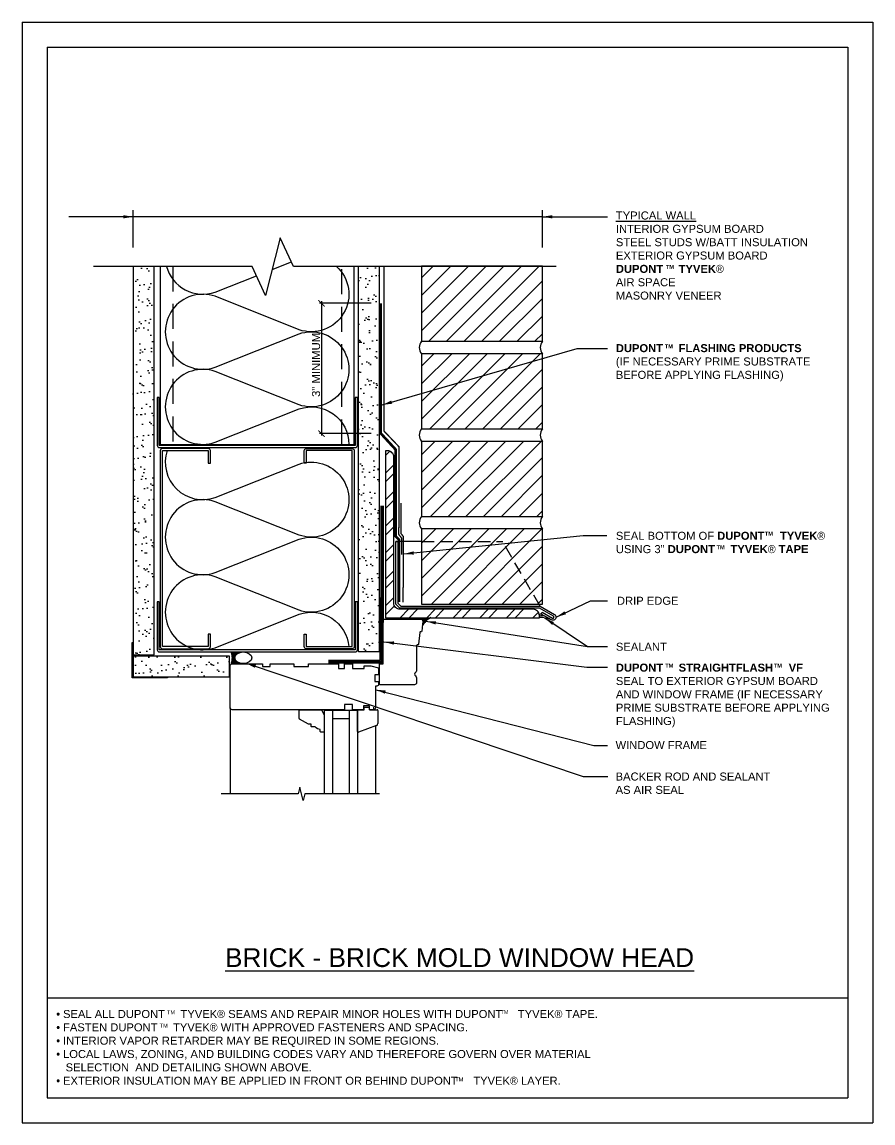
# Model space of a CAD drawing. Extents: x -129 to 26, y 0 to 100.
# Drawn here: x 0 to 25.5, y 0 to 33 of the extents above; entities that cross this region are included whole.
import ezdxf

# ---------------------------------------------------------------- set-up
doc = ezdxf.new("R2010")
doc.units = 0
doc.header["$LTSCALE"] = 1.5
doc.header["$MEASUREMENT"] = 0
for name, pattern in [('CENTER', [2, 1.25, -0.25, 0.25, -0.25]), ('DASHED', [0.75, 0.5, -0.25]), ('HIDDEN', [0.375, 0.25, -0.125])]:
    doc.linetypes.add(name, pattern=pattern)
doc.layers.get('0').update_dxf_attribs({"linetype": 'CONTINUOUS'})
doc.layers.get('DEFPOINTS').update_dxf_attribs({"linetype": 'CONTINUOUS'})
for name, color, linetype in [('8X11-TTB$0$B', 7, 'CONTINUOUS'), ('A-ANNO-TXT0', 252, 'CONTINUOUS'), ('A-BACKER_ROD', 252, 'CONTINUOUS'), ('A-GYP_BOARD', 252, 'CONTINUOUS'), ('A-METAL_STUD', 252, 'CONTINUOUS'), ('A-SEALANT', 252, 'CONTINUOUS'), ('BRICK', 13, 'CONTINUOUS'), ('CLADDING', 252, 'CONTINUOUS'), ('DUPONT_FLASHING', 251, 'CENTER'), ('FLASHING', 124, 'CONTINUOUS'), ('HATCH', 252, 'CONTINUOUS'), ('INSULATION', 40, 'CONTINUOUS'), ('ROOFING', 7, 'CONTINUOUS'), ('STRUCTURE', 252, 'CONTINUOUS'), ('TEXT', 7, 'CONTINUOUS'), ('TYVEK', 160, 'DASHED'), ('VF', 7, 'CONTINUOUS')]:
    doc.layers.add(name, color=color, linetype=linetype)
doc.styles.add('DETAILS', font='sanss___.ttf', dxfattribs={"height": 1})
doc.dimstyles.new('TYVEKDETAILS', dxfattribs={"dimscale": 6, "dimtxt": 1.5, "dimasz": 0.1, "dimexe": 0.75, "dimexo": 0.75, "dimgap": 0.75, "dimtad": 0, "dimtih": 1, "dimtoh": 1, "dimdec": 4, "dimzin": 0, "dimtxsty": 'DETAILS', "dimcen": 0.0625, "dimazin": 3, "dimtfac": 1, "dimtdec": 4, "dimtofl": 0, "dimtmove": 0, "dimatfit": 3, "dimtolj": 1, "dimtzin": 0})

# ---------------------------------------------------------------- blocks, each defined once
blk = doc.blocks.new('_ARCHTICK')
at = {"color": 0, "linetype": 'BYBLOCK', "const_width": 0.15}
blk.add_lwpolyline([(-0.5, -0.5), (0.5, 0.5)], dxfattribs=at)

msp = doc.modelspace()

# ---------------------------------------------------------------- hatches: boundary and pattern name
at = {"layer": 'BRICK', "linetype": 'CONTINUOUS'}
h = msp.add_hatch(dxfattribs=at)
h.set_pattern_fill('ANSI31,_O', color=256, scale=3)
h.set_pattern_definition([(45, (0.95685, 2.12135), (-0.265165, 0.265165), [])])
h.paths.add_polyline_path([(11.972, 25.68), (11.972, 23.43), (15.597, 23.43), (15.597, 25.68)])
h.paths.add_polyline_path([(15.597, 20.805), (15.597, 23.055), (11.972, 23.055), (11.972, 20.805)])
h.paths.add_polyline_path([(15.597, 18.18), (15.597, 20.43), (11.972, 20.43), (11.972, 18.18)])
h.paths.add_polyline_path([(15.597, 17.805), (11.972, 17.805), (11.972, 17.43), (14.48, 17.43), (15.515, 15.555), (15.597, 15.555)])
h.paths.add_polyline_path([(15.515, 15.555), (14.48, 17.43), (11.972, 17.43), (11.972, 15.555)], flags=17)
at = {"layer": 'HATCH'}
h = msp.add_hatch(dxfattribs=at)
h.set_pattern_fill('AR-SAND,_O', color=256, scale=0.25)
h.set_pattern_definition([(37.5, (0.95685, 2.12135), (-0.0157483, 0.481706), [0, -0.38, 0, -0.425, 0, -0.40625]), (7.5, (0.95685, 2.12135), (0.442444, 0.705537), [0, -0.205, 0, -0.3425, 0, -0.13125]), (327.5, (0.64935, 2.12135), (0.7785355, 0.001415), [0, -0.125, 0, -0.45, 0, -0.5875]), (317.5, (0.64935, 2.12135), (0.751532, 0.219419), [0, -0.0625, 0, -0.295, 0, -0.3375])])
h.paths.add_polyline_path([(3.956, 25.676), (3.331, 25.676), (3.331, 14.028), (3.956, 14.028)])
h.paths.add_polyline_path([(10.081, 14.121), (10.706, 14.121), (10.706, 25.676), (10.081, 25.676)])
h = msp.add_hatch(dxfattribs=at)
h.set_pattern_fill('AR-SAND,_O', color=256, scale=0.25)
h.set_pattern_definition([(37.5, (0.83106, 2.12135), (-0.015748, 0.481706), [0, -0.38, 0, -0.425, 0, -0.40625]), (7.5, (0.83106, 2.12135), (0.442444, 0.705537), [0, -0.205, 0, -0.3425, 0, -0.13125]), (327.5, (0.52356, 2.12135), (0.778535, 0.001415), [0, -0.125, 0, -0.45, 0, -0.5875]), (317.5, (0.52356, 2.12135), (0.75153, 0.21942), [0, -0.0625, 0, -0.295, 0, -0.3375])])
h.paths.add_polyline_path([(6.218, 13.996), (3.206, 13.996), (3.206, 13.371), (4.237, 13.371), (6.218, 13.371)])
h = msp.add_hatch(color=7, dxfattribs=at)
h.dxf.hatch_style = 1
edge = h.paths.add_edge_path()
edge.add_line((6.245, 14.117), (6.584, 14.117))
edge.add_ellipse((6.584, 13.944), major_axis=(-0.201, 0), ratio=0.862659, start_angle=-90, end_angle=90)
edge.add_line((6.584, 13.771), (6.247, 13.771))
edge.add_arc((5.804, 13.941), 0.475, 338.9882, 381.6991)
at = {"layer": 'ROOFING', "linetype": 'CONTINUOUS'}
msp.add_hatch(color=7, dxfattribs=at).paths.add_polyline_path([(12.25, 15.146), (11.949, 15.146), (11.949, 15.103, -0.442617), (12.007, 15.038), (11.993, 14.888, -0.155261)])
at = {"layer": 'STRUCTURE'}
h = msp.add_hatch(dxfattribs=at)
h.set_pattern_fill('ANSI32', color=256, scale=1.5, style=0)
h.set_pattern_definition([(45, (39.00486, 2.24775), (-0.397748, 0.397748), []), (45, (39.27, 2.24775), (-0.397748, 0.397748), [])])
h.paths.add_polyline_path([(15.504, 15.146), (15.504, 15.209, 0.414214), (15.316, 15.396), (11.972, 15.396), (11.329, 15.396, -0.414214), (11.142, 15.584), (11.142, 19.959, 0.414214), (10.954, 20.146), (10.892, 20.146), (10.892, 15.146), (11.972, 15.146)])

# ---------------------------------------------------------------- linework, layer by layer
at = {"layer": '8X11-TTB$0$B', "color": 7}
for p, q in [((0.75, 32.25), (0.75, 0.75)), ((0.75, 32.25), (24.75, 32.25)), ((24.75, 32.25), (24.75, 0.75)), ((0.75, 3.75), (24.75, 3.75)), ((0.75, 0.75), (24.75, 0.75))]:
    msp.add_line(p, q, dxfattribs=at)
at = {"layer": 'A-ANNO-TXT0', "linetype": 'CONTINUOUS'}
for p, q in [((6.237, 12.445, 0), (6.237, 9.87, 0)), ((9.056, 12.366, 0), (9.056, 9.87, 0)), ((10.056, 12.366, 0), (9.056, 12.366, 0)), ((9.306, 12.366, 0), (9.306, 9.87, 0)), ((9.806, 12.366, 0), (9.806, 9.87, 0)), ((10.056, 11.736, 0), (10.056, 12.386, 0)), ((10.056, 12.386, 0), (10.253, 12.386, 0)), ((10.056, 12.366, 0), (10.056, 9.87, 0)), ((10.253, 12.386, 0), (10.253, 12.465, 0)), ((10.253, 12.465, 0), (10.41, 12.465, 0)), ((10.41, 12.386, 0), (10.647, 12.386, 0)), ((10.536, 12.465, 0), (10.536, 12.386, 0)), ((10.666, 12.367, 0), (10.666, 11.971, 0)), ((9.806, 12.116, 0), (9.306, 12.116, 0)), ((10.627, 11.916, 0), (10.083, 11.717, 0)), ((10.588, 11.901, 0), (10.588, 9.87, 0))]:
    msp.add_line(p, q, dxfattribs=at)
at = {"layer": 'A-ANNO-TXT0', "linetype": 'CONTINUOUS', "elevation": 0}
for points in [[(11.949, 15.103, -0.442617), (12.007, 15.038), (11.979, 14.738, -0.36397), (11.96, 14.72), (11.934, 14.718, 0.36397), (11.916, 14.7), (11.882, 14.352, -0.36397), (11.864, 14.334), (11.839, 14.332, 0.391392), (11.821, 14.312), (11.821, 13.552, -0.267949), (11.791, 13.501, 0.57735), (11.791, 13.398, -0.267949), (11.821, 13.347), (11.821, 13.193, -0.414214), (11.762, 13.134), (10.708, 13.134), (10.708, 13.764), (10.826, 13.764), (10.826, 15.103)], [(9.485, 13.627), (9.662, 13.627), (9.662, 13.764), (9.899, 13.764), (9.899, 13.627), (10.253, 13.627), (10.253, 13.705), (10.45, 13.705), (10.686, 13.646), (10.686, 13.43), (10.568, 13.43), (10.568, 13.233), (10.686, 13.233), (10.686, 13.154, -0.39391), (10.631, 13.095), (10.588, 13.095), (10.588, 12.445, -0.414214), (10.529, 12.386), (10.41, 12.386), (10.41, 12.504), (10.233, 12.504), (10.233, 12.386), (9.899, 12.386), (9.899, 12.544), (9.662, 12.544), (9.662, 12.386), (6.296, 12.386, -0.414214), (6.237, 12.445), (6.237, 13.705, -0.414214), (6.296, 13.764), (7.202, 13.764), (7.202, 13.686), (7.438, 13.686), (7.438, 13.764), (8.147, 13.764), (8.147, 13.686), (8.58, 13.686), (8.58, 13.764), (9.485, 13.764)], [(8.958, 11.717, -0.414214), (8.938, 11.737), (8.938, 11.796, -0.236068), (8.781, 11.875), (8.682, 11.875, -0.414214), (8.662, 11.894), (8.662, 11.953), (8.584, 11.953), (8.318, 12.107, -0.267949), (8.308, 12.124), (8.308, 12.367, -0.414214), (8.328, 12.386), (8.977, 12.386), (9.056, 12.229), (9.056, 11.737, -0.414214), (9.036, 11.717)]]:
    msp.add_lwpolyline(points, format="xyb", close=True, dxfattribs=at)
msp.add_lwpolyline([(10.711, 9.87), (8.478, 9.87), (8.428, 9.67), (8.328, 10.07), (8.278, 9.87), (5.966, 9.87)], dxfattribs=at)
at = {"layer": 'A-ANNO-TXT0', "linetype": 'CONTINUOUS'}
for centre, radius, start, end in [((10.647, 12.367, 0), 0.0197, 0, 90), ((10.607, 11.971, 0), 0.0591, 290, 0), ((10.076, 11.736, 0), 0.0197, 180, 290)]:
    msp.add_arc(centre, radius, start, end, dxfattribs=at)
at = {"layer": 'A-BACKER_ROD'}
msp.add_ellipse((6.631, 13.944, 0), major_axis=(0.254, 0), ratio=0.681632, dxfattribs=at)
at = {"layer": 'A-GYP_BOARD'}
for points in [[(3.331, 25.676), (3.331, 14.028), (3.956, 14.028), (3.956, 25.676)], [(10.706, 25.676), (10.706, 14.121), (10.081, 14.121), (10.081, 25.676)]]:
    msp.add_lwpolyline(points, dxfattribs=at)
for points in [[(3.331, 14.403), (3.331, 13.371), (4.363, 13.371), (4.363, 13.34), (3.3, 13.34), (3.3, 14.403)], [(3.331, 13.996), (3.331, 13.371), (6.218, 13.371), (6.218, 13.996)]]:
    msp.add_lwpolyline(points, close=True, dxfattribs=at)
at = {"layer": 'A-METAL_STUD'}
msp.add_lwpolyline([(4.144, 25.676), (4.144, 20.34), (9.956, 20.34), (9.956, 25.676)], dxfattribs=at)
at = {"layer": 'A-METAL_STUD', "linetype": 'DASHED'}
msp.add_lwpolyline([(4.519, 25.676), (4.519, 20.34), (9.581, 20.34), (9.581, 25.676)], dxfattribs=at)
at = {"layer": 'A-METAL_STUD'}
for points in [[(9.988, 21.746), (9.988, 20.309), (4.113, 20.309), (4.113, 21.746), (4.05, 21.746), (4.05, 20.309, 0.414214), (4.113, 20.246), (9.988, 20.246, 0.414214), (10.05, 20.309), (10.05, 21.746)], [(5.581, 19.778), (5.644, 19.778), (5.644, 20.153, 0.414214), (5.581, 20.215), (4.206, 20.215, 0.414214), (4.144, 20.153), (4.144, 14.278, 0.414214), (4.206, 14.215), (5.581, 14.215, 0.414214), (5.644, 14.278), (5.644, 14.653), (5.581, 14.653), (5.581, 14.278), (4.206, 14.278), (4.206, 20.153), (5.581, 20.153)], [(8.519, 19.778), (8.456, 19.778), (8.456, 20.153, -0.414214), (8.519, 20.215), (9.894, 20.215, -0.414214), (9.956, 20.153), (9.956, 14.278, -0.414214), (9.894, 14.215), (8.519, 14.215, -0.414214), (8.456, 14.278), (8.456, 14.653), (8.519, 14.653), (8.519, 14.278), (9.894, 14.278), (9.894, 20.153), (8.519, 20.153)], [(9.988, 15.621), (9.988, 14.184), (4.113, 14.184), (4.113, 15.621), (4.05, 15.621), (4.05, 14.184, 0.414214), (4.113, 14.121), (9.988, 14.121, 0.414214), (10.05, 14.184), (10.05, 15.621)]]:
    msp.add_lwpolyline(points, format="xyb", close=True, dxfattribs=at)
at = {"layer": 'A-SEALANT'}
for centre, radius, start, end in [((15.553, 15.131, 0), 0.125, 86.916, 114.6706), ((15.58, 14.867, 0), 0.331, 70.6398, 103.3311), ((15.555, 14.416, 0), 0.732, 65.2065, 93.9697)]:
    msp.add_arc(centre, radius, start, end, dxfattribs=at)
at = {"layer": 'BRICK', "linetype": 'CONTINUOUS', "elevation": 0}
for points in [[(11.972, 23.43), (15.597, 23.43), (15.597, 25.68), (11.972, 25.68)], [(11.972, 20.805), (15.597, 20.805), (15.597, 23.055), (11.972, 23.055)], [(11.972, 18.18), (15.597, 18.18), (15.597, 20.43), (11.972, 20.43)], [(11.972, 15.555), (15.597, 15.555), (15.597, 17.805), (11.972, 17.805)]]:
    msp.add_lwpolyline(points, close=True, dxfattribs=at)
at = {"layer": 'BRICK', "linetype": 'CONTINUOUS'}
for centre in [(12.195, 23.243, 0), (15.82, 23.243, 0), (12.195, 20.618, 0), (15.82, 20.618, 0), (12.195, 17.993, 0), (15.82, 17.993, 0)]:
    msp.add_arc(centre, 0.292, 140.0334, 219.9666, dxfattribs=at)
at = {"layer": 'CLADDING', "elevation": 0}
for points in [[(11.972, 15.396), (11.329, 15.396, -0.414214), (11.142, 15.584), (11.142, 19.959, 0.414214), (10.954, 20.146), (10.892, 20.146), (10.892, 15.146), (11.972, 15.146)], [(11.972, 15.146), (15.504, 15.146), (15.504, 15.209, 0.414214), (15.316, 15.396), (11.972, 15.396)]]:
    msp.add_lwpolyline(points, format="xyb", dxfattribs=at)
at = {"layer": 'DEFPOINTS'}
for p, q in [((0, 33), (0, 0)), ((0, 33), (25.5, 33)), ((25.5, 33), (25.5, 0)), ((0, 0), (25.5, 0))]:
    msp.add_line(p, q, dxfattribs=at)
at = {"layer": 'DUPONT_FLASHING', "linetype": 'CONTINUOUS', "const_width": 0.08, "elevation": 0}
msp.add_lwpolyline([(10.751, 24.568), (10.751, 20.67), (11.199, 20.182), (11.199, 17.58), (11.3, 17.479), (11.3, 15.617)], dxfattribs=at)
at = {"layer": 'FLASHING'}
msp.add_line((11.972, 17.43, 0), (11.198, 17.43, 0), dxfattribs=at)
at = {"layer": 'FLASHING', "linetype": 'HIDDEN'}
for p in [(11.972, 17.43, 0), (15.522, 15.493, 0)]:
    msp.add_line(p, (14.404, 17.43, 0), dxfattribs=at)
at = {"layer": 'FLASHING', "elevation": 0}
for points in [[(11.972, 15.43), (11.323, 15.43), (11.198, 15.555), (11.198, 17.43), (11.26, 17.43), (11.26, 15.581), (11.349, 15.493), (11.972, 15.493)], [(11.972, 15.493), (15.522, 15.493)]]:
    msp.add_lwpolyline(points, dxfattribs=at)
msp.add_lwpolyline([(15.522, 15.493), (15.955, 15.243, -1), (15.862, 15.081), (15.559, 15.255), (15.591, 15.309), (15.893, 15.135, 1), (15.924, 15.189), (15.506, 15.43), (11.972, 15.43)], format="xyb", dxfattribs=at)
at = {"layer": 'INSULATION'}
msp.add_lwpolyline([(7.496, 25.583), (8.072, 25.812)], dxfattribs=at)
for points in [[(9.422, 25.676, -0.817604), (8.301, 23.777), (5.787, 24.778, 1.40437), (5.787, 22.652), (8.301, 23.653, -1.40437), (8.301, 21.527), (5.787, 22.528, 1.40437), (5.787, 20.402), (8.301, 21.403, -0.51555), (9.794, 20.34)], [(4.331, 25.676, 0.435847), (5.787, 24.902), (7.022, 25.394)], [(4.347, 20.153, 0.618126), (5.787, 18.746), (8.301, 19.747, -1.40437), (8.301, 17.621), (5.787, 18.622, 1.40437), (5.787, 16.496), (8.301, 17.497, -1.40437), (8.301, 15.371), (5.787, 16.372, 1.40437), (5.787, 14.246), (8.301, 15.247, -0.489426), (9.79, 14.278)]]:
    msp.add_lwpolyline(points, format="xyb", dxfattribs=at)
at = {"layer": 'ROOFING', "linetype": 'CONTINUOUS'}
msp.add_line((12.074, 15.103, 0), (12.074, 15.146, 0), dxfattribs=at)
at = {"layer": 'ROOFING', "elevation": 0}
for points in [[(10.826, 18.5), (10.826, 15)], [(10.722, 15.755), (10.722, 13.864), (9.183, 13.864)]]:
    msp.add_lwpolyline(points, dxfattribs=at)
at = {"layer": 'ROOFING', "color": 4, "const_width": 0.04, "elevation": 0}
msp.add_lwpolyline([(11.419, 15.61), (11.43, 17.575), (11.352, 17.674), (11.357, 18.582)], dxfattribs=at)
at = {"layer": 'ROOFING', "linetype": 'CONTINUOUS'}
msp.add_arc((12.527, 14.613, 0), 0.601, 117.448, 152.7494, dxfattribs=at)
at = {"layer": 'STRUCTURE'}
msp.add_lwpolyline([(16.002, 25.676), (8.134, 25.676), (7.739, 26.533), (7.295, 24.802), (6.892, 25.676), (2.145, 25.676)], dxfattribs=at)
at = {"layer": 'TEXT'}
for p, q in [((3.331, 26.238), (3.331, 27.361)), ((15.593, 27.162, 0), (3.331, 27.162)), ((15.593, 26.238, 0), (15.593, 27.361, 0)), ((10.467, 24.568, 0), (8.913, 24.568, 0)), ((8.976, 24.631, 0), (8.976, 20.602, 0)), ((10.467, 20.664, 0), (8.913, 20.664, 0)), ((16.812, 10.386, 0), (17.551, 10.386, 0))]:
    msp.add_line(p, q, dxfattribs=at)
at = {"layer": 'TYVEK', "const_width": 0.04}
msp.add_lwpolyline([(11.377, 17.032), (11.378, 17.527), (11.291, 17.638), (11.299, 20.266), (10.845, 20.742), (10.845, 25.676)], dxfattribs=at)
at = {"layer": 'VF', "color": 253, "const_width": 0.08, "elevation": 0}
msp.add_lwpolyline([(10.775, 18.501), (10.774, 13.811), (9.183, 13.812)], dxfattribs=at)

# ---------------------------------------------------------------- block references
at = {"layer": 'TEXT', "xscale": 0.1875, "yscale": 0.1875, "zscale": 0.1875}
for p, rotation in [((8.976, 24.568, 0), 90), ((8.976, 20.664, 0), 270)]:
    msp.add_blockref('_ARCHTICK', p, dxfattribs=dict(at, rotation=rotation))

# ---------------------------------------------------------------- texts
at = {"layer": 'TEXT', "attachment_point": 4, "style": 'DETAILS'}
for s, insert, char_height in [('{\\fArial|b0|i0|c0|p34;\\LTYPICAL WALL\\P}INTERIOR GYPSUM BOARD\\PSTEEL STUDS W/BATT INSULATION\\PEXTERIOR GYPSUM BOARD\\P{\\fArial|b1|i0|c0|p34;DUPONT     TYVEK\\fSymbol|b0|i0|c2|p18;â }\\P{\\fArial|b0|i0|c0|p34;AIR SPACE\\PMASONRY VENEER}', (17.796, 25.999, 0), 0.24), ('{\\fSansSerif|b1|i0|c2|p2;TM}', (19.297, 25.657, 0), 0.12), ('{\\fSansSerif|b1|i0|c2|p2;TM}', (19.262, 23.281, 0), 0.12), ('{\\fSansSerif|b1|i0|c2|p2;TM}', (22.26, 17.662, 0), 0.12), ('{\\fSansSerif|b1|i0|c2|p2;TM}', (20.813, 17.257, 0), 0.12), ('{\\fSansSerif|b1|i0|c2|p2;TM}', (19.275, 13.705, 0), 0.12), ('{\\fSansSerif|b1|i0|c2|p2;TM}', (22.53, 13.705, 0), 0.12)]:
    msp.add_mtext(s, dxfattribs=dict(at, insert=insert, char_height=char_height))
at = {"layer": 'TEXT', "insert": (8.689, 21.762, 0), "char_height": 0.24168, "width": 8.7204, "attachment_point": 1, "rotation": 90, "style": 'DETAILS'}
msp.add_mtext('\\A1;3" MINIMUM', dxfattribs=at)
at = {"layer": 'TEXT', "style": 'DETAILS'}
for s, insert, char_height, width, attachment_point in [('{\\fArial|b1|i0|c0|p34;DUPONT     FLASHING PRODUCTS\\fSymbol|b0|i0|c2|p18; \\fSansSerif|b1|i0|c2|p2;\\P}(IF NECESSARY PRIME SUBSTRATE BEFORE APPLYING FLASHING)', (17.794, 23.345, 0), 0.24, 6.23997, 1), ('SEAL BOTTOM OF {\\fSansSerif|b1|i0|c2|p2;DUPONT     TYVEK\\fSymbol|b0|i0|c2|p18;â\\fSansSerif|b1|i0|c2|p2;\\P}USING 3"{\\fSansSerif|b1|i0|c2|p2; DUPONT     TYVEK\\fSymbol|b0|i0|c2|p18;â \\fSansSerif|b1|i0|c2|p2;TAPE}', (17.796, 17.399, 0), 0.24, 7.03231, 4), ('DRIP EDGE', (17.828, 15.773, 0), 0.24, 6.96035, 1), ('SEALANT', (17.796, 14.395, 0), 0.24, 8.65986, 1), ('{\\fSansSerif|b1|i0|c2|p2;DUPONT     STRAIGHTFLASH     VF\\P}SEAL TO EXTERIOR GYPSUM BOARD\\PAND WINDOW FRAME (IF NECESSARY\\PPRIME SUBSTRATE BEFORE APPLYING\\PFLASHING)', (17.796, 13.769, 0), 0.24, 8.65986, 1), ('WINDOW FRAME', (17.787, 11.448, 0), 0.24, 8.65986, 1), ('BACKER ROD AND SEALANT AS AIR SEAL', (17.788, 10.505, 0), 0.23998, 5.03119, 1), ('{\\LBRICK - BRICK MOLD WINDOW HEAD}', (6.083, 5.238), 0.5625, 15.77909, 1), ('{\\fSymbol|b0|i0|c2|p18;· }SEAL ALL DUPONT     TYVEK{\\fSymbol|b0|i0|c2|p18;â} SEAMS AND REPAIR MINOR HOLES WITH DUPONT     TYVEK{\\fSymbol|b0|i0|c2|p18;â} TAPE.\\P{\\fSymbol|b0|i0|c2|p18;· }FASTEN DUPONT     TYVEK{\\fSymbol|b0|i0|c2|p18;â} WITH APPROVED FASTENERS AND SPACING.\\P{\\fSymbol|b0|i0|c2|p18;· }INTERIOR VAPOR RETARDER MAY BE REQUIRED IN SOME REGIONS.\\P{\\fSymbol|b0|i0|c2|p18;· }LOCAL LAWS, ZONING, AND BUILDING CODES VARY AND THEREFORE GOVERN OVER MATERIAL \\P   SELECTION  AND DETAILING SHOWN ABOVE.\\P{\\fSymbol|b0|i0|c2|p18;· }EXTERIOR INSULATION MAY BE APPLIED IN FRONT OR BEHIND DUPONT     TYVEK{\\fSymbol|b0|i0|c2|p18;â} LAYER.', (1.027, 3.387), 0.24, 17.75871, 1), ('TM', (4.345, 3.378), 0.12, 8.31, 1), ('TM', (14.335, 3.383), 0.12, 8.31, 1), ('TM', (4.124, 2.977), 0.12, 8.31, 1), ('TM', (12.983, 1.365), 0.12, 8.31, 1)]:
    msp.add_mtext(s, dxfattribs=dict(at, insert=insert, char_height=char_height, width=width, attachment_point=attachment_point))

# ---------------------------------------------------------------- leaders
at = {"layer": 'TEXT'}
for points in [[(3.331, 27.162, 0), (1.399, 27.162, 0)], [(15.593, 27.162, 0), (17.549, 27.162, 0)], [(10.792, 21.523, 0), (16.635, 23.219, 0), (17.548, 23.219, 0)], [(11.438, 17.055), (16.816, 17.605), (17.522, 17.605)], [(16.008, 15.163, 0), (17.039, 15.654, 0), (17.549, 15.655, 0)], [(12.102, 15.037, 0), (16.95, 14.284, 0), (17.549, 14.286, 0)], [(15.663, 15.137, 0), (16.95, 14.284, 0), (17.549, 14.286, 0)], [(10.847, 14.422, 0), (16.928, 13.659, 0), (17.549, 13.661, 0)], [(6.713, 13.783, 0), (16.812, 10.386, 0)], [(10.599, 12.988, 0), (17.132, 11.318, 0), (17.546, 11.318, 0)]]:
    msp.add_leader(points, dimstyle='TYVEKDETAILS', override={"dimscale": 3, "dimfxl": 3}, dxfattribs=at)

doc.saveas('drawing.dxf')
